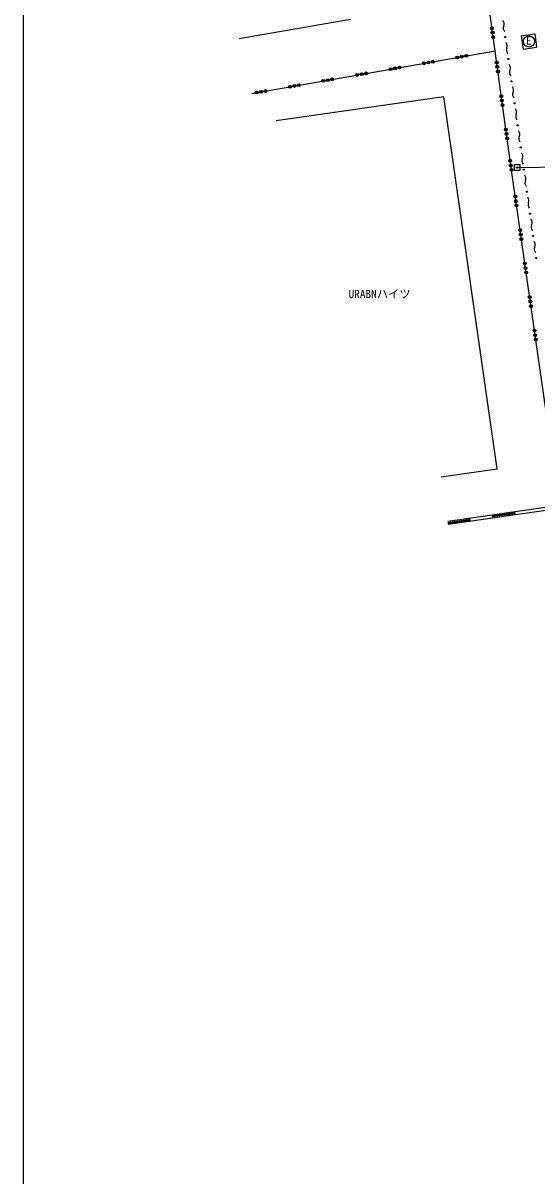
# Model space of a CAD drawing. Units: millimetres, scale not verified. Extents: x -100125 to 100125, y -69250 to 69250.
# Drawn here: x -100125 to -77389, y -35496 to 15577 of the extents above; entities that cross this region are included whole.
import ezdxf
from ezdxf.enums import TextEntityAlignment as Align

# ---------------------------------------------------------------- set-up
doc = ezdxf.new("R2010")
doc.units = ezdxf.units.MM
doc.header["$LTSCALE"] = 250
doc.linetypes.add('LONG_CHAIN', pattern=[21, 18, -1, 1, -1])
for name, color, linetype in [('0-0_レイヤ15', 6, 'LONG_CHAIN'), ('1-1_計画', 3, 'Continuous'), ('1-2_現況白抜', 2, 'Continuous')]:
    doc.layers.add(name, color=color, linetype=linetype)
doc.styles.add('ＭＳ ゴシック', font='')
doc.styles.get('ＭＳ ゴシック').set_extended_font_data('MS Gothic')

msp = doc.modelspace()

# ---------------------------------------------------------------- linework, layer by layer
at = {"layer": '0-0_レイヤ15', "linetype": 'Continuous'}
msp.add_lwpolyline([(100125, 69250), (-100125, 69250), (-100125, -69250)], dxfattribs=at)
at = {"layer": '1-1_計画'}
for p, q in [((-78396.2, 9305.6), (-78146.2, 9308)), ((-78270, 9181.8), (-69234.4, 9267.1)), ((-78146.2, 9308), (-78143.9, 9058))]:
    msp.add_line(p, q, dxfattribs=at)
msp.add_lwpolyline([(-78396.2, 9305.6), (-78393.9, 9055.6), (-78143.9, 9058)], dxfattribs=at)
msp.add_circle((-78270, 9181.8), 30, dxfattribs=at)
at = {"layer": '1-2_現況白抜'}
for p, q in [((-78544, 9270.9), (-80315.4, 22214.5)), ((-90557.9, 14892.6), (-85633, 15755.9)), ((-79374.2, 15355.6), (-79379.2, 15355.6)), ((-79376.7, 15358.1), (-79376.7, 15353.1)), ((-79347.1, 15157.5), (-79352.1, 15157.5)), ((-79349.6, 15160), (-79349.6, 15155)), ((-79320, 14959.3), (-79325, 14959.3)), ((-79322.5, 14961.8), (-79322.5, 14956.8)), ((-78789.9, 14958), (-78794.9, 14958)), ((-78792.4, 14960.5), (-78792.4, 14955.5)), ((-78081.7, 15017.5), (-77487.8, 15102.6)), ((-78080.9, 15017.6), (-77997.5, 14423.4)), ((-77486.9, 15102.7), (-77403.6, 14508.5)), ((-89998, 12461.2), (-79238.7, 14347.3)), ((-77996.7, 14423.5), (-77402.7, 14508.6)), ((-82382.6, 13795.7), (-82387.6, 13795.7)), ((-82385.1, 13798.2), (-82385.1, 13793.2)), ((-82185.5, 13830.3), (-82190.5, 13830.3)), ((-82188, 13832.8), (-82188, 13827.8)), ((-81988.5, 13864.8), (-81993.5, 13864.8)), ((-81991, 13867.3), (-81991, 13862.3)), ((-80904.5, 14054.8), (-80909.5, 14054.8)), ((-80907, 14057.3), (-80907, 14052.3)), ((-80707.5, 14089.4), (-80712.5, 14089.4)), ((-80710, 14091.9), (-80710, 14086.9)), ((-80510.4, 14123.9), (-80515.4, 14123.9)), ((-80512.9, 14126.4), (-80512.9, 14121.4)), ((-79166, 13834), (-79171, 13834)), ((-79168.5, 13836.5), (-79168.5, 13831.5)), ((-78652.9, 13981.4), (-78657.9, 13981.4)), ((-78655.4, 13983.9), (-78655.4, 13978.9)), ((-85341.3, 13280), (-85341.3, 13275)), ((-85141.7, 13312), (-85146.7, 13312)), ((-85144.2, 13314.5), (-85144.2, 13309.5)), ((-84944.6, 13346.6), (-84949.6, 13346.6)), ((-84947.1, 13349.1), (-84947.1, 13344.1)), ((-83860.7, 13536.6), (-83865.7, 13536.6)), ((-83863.2, 13539.1), (-83863.2, 13534.1)), ((-83663.6, 13571.2), (-83668.6, 13571.2)), ((-83666.1, 13573.7), (-83666.1, 13568.7)), ((-83466.5, 13605.7), (-83471.5, 13605.7)), ((-83469, 13608.2), (-83469, 13603.2)), ((-79138.8, 13635.6), (-79143.8, 13635.6)), ((-79138.8, 13635.6), (-79143.8, 13635.6)), ((-79141.3, 13638.1), (-79141.3, 13633.1)), ((-79141.3, 13638.1), (-79141.3, 13633.1)), ((-79111.7, 13437.6), (-79116.7, 13437.6)), ((-79114.2, 13440.1), (-79114.2, 13435.1)), ((-88117.8, 12790.3), (-88122.8, 12790.3)), ((-88120.3, 12792.8), (-88120.3, 12787.8)), ((-87920.8, 12824.9), (-87925.8, 12824.9)), ((-87923.3, 12827.4), (-87923.3, 12822.4)), ((-86837.2, 13014.8), (-86842.2, 13014.8)), ((-86839.7, 13017.3), (-86839.7, 13012.3)), ((-86640.2, 13049.3), (-86645.2, 13049.3)), ((-86642.7, 13051.8), (-86642.7, 13046.8)), ((-86443.2, 13083.9), (-86448.2, 13083.9)), ((-86445.7, 13086.4), (-86445.7, 13081.4)), ((-85338.8, 13277.5), (-85343.8, 13277.5)), ((-78515, 12998.5), (-78520, 12998.5)), ((-78517.5, 13001), (-78517.5, 12996)), ((-89787.7, 12497.6), (-89792.7, 12497.6)), ((-89790.2, 12500.1), (-89790.2, 12495.1)), ((-89595.4, 12531.3), (-89600.4, 12531.3)), ((-89597.9, 12533.8), (-89597.9, 12528.8)), ((-89393.7, 12566.7), (-89398.7, 12566.7)), ((-89396.2, 12569.2), (-89396.2, 12564.2)), ((-81504.1, 12304.7), (-88928.3, 11241)), ((-88314.8, 12755.8), (-88319.8, 12755.8)), ((-88317.3, 12758.3), (-88317.3, 12753.3)), ((-79144.5, -4165.4), (-81504.1, 12304.7)), ((-78961.9, 12343.2), (-78966.9, 12343.2)), ((-78964.4, 12345.7), (-78964.4, 12340.7)), ((-78935.4, 12149.4), (-78940.4, 12149.4)), ((-78935.4, 12149.4), (-78940.4, 12149.4)), ((-78937.9, 12151.9), (-78937.9, 12146.9)), ((-78937.9, 12151.9), (-78937.9, 12146.9)), ((-78907.7, 11946.9), (-78912.7, 11946.9)), ((-78910.2, 11949.4), (-78910.2, 11944.4)), ((-78377.4, 12017.6), (-78382.4, 12017.6)), ((-78379.9, 12020.1), (-78379.9, 12015.1)), ((-78759.2, 10861.7), (-78764.2, 10861.7)), ((-78761.7, 10864.2), (-78761.7, 10859.2)), ((-78241.1, 11045.9), (-78246.1, 11045.9)), ((-78243.6, 11048.4), (-78243.6, 11043.4)), ((-78732, 10663.2), (-78737, 10663.2)), ((-78732, 10663.2), (-78737, 10663.2)), ((-78734.5, 10665.7), (-78734.5, 10660.7)), ((-78734.5, 10665.7), (-78734.5, 10660.7)), ((-78704.9, 10465.4), (-78709.9, 10465.4)), ((-78707.4, 10467.9), (-78707.4, 10462.9)), ((-78103.7, 10066.4), (-78108.7, 10066.4)), ((-78106.2, 10068.9), (-78106.2, 10063.9)), ((-78569.7, 9477.2), (-78574.7, 9477.2)), ((-78572.2, 9479.7), (-78572.2, 9474.7)), ((-78541.5, 9270.9), (-78546.5, 9270.9)), ((-78541.5, 9270.9), (-78546.5, 9270.9)), ((-78544, 9273.4), (-78544, 9268.4)), ((-78544, 9273.4), (-78544, 9268.4)), ((-76403.8, -5667.2), (-78544, 9270.9)), ((-78514.2, 9080.5), (-78519.2, 9080.5)), ((-78516.7, 9083), (-78516.7, 9078)), ((-77965.7, 9083), (-77970.7, 9083)), ((-77968.2, 9085.5), (-77968.2, 9080.5)), ((-78343.7, 7890.2), (-78348.7, 7890.2)), ((-78346.2, 7892.7), (-78346.2, 7887.7)), ((-78315.3, 7692.2), (-78320.3, 7692.2)), ((-78315.3, 7692.2), (-78320.3, 7692.2)), ((-78317.8, 7694.7), (-78317.8, 7689.7)), ((-78317.8, 7694.7), (-78317.8, 7689.7)), ((-77828.7, 8106.5), (-77833.7, 8106.5)), ((-77831.2, 8109), (-77831.2, 8104)), ((-78286.9, 7494.3), (-78291.9, 7494.3)), ((-78289.4, 7496.8), (-78289.4, 7491.8)), ((-77691.8, 7130.4), (-77696.8, 7130.4)), ((-77694.3, 7132.9), (-77694.3, 7127.9)), ((-78130.9, 6405.4), (-78135.9, 6405.4)), ((-78133.4, 6407.9), (-78133.4, 6402.9)), ((-78102.6, 6207.4), (-78107.6, 6207.4)), ((-78102.6, 6207.4), (-78107.6, 6207.4)), ((-78105.1, 6209.9), (-78105.1, 6204.9)), ((-78105.1, 6209.9), (-78105.1, 6204.9)), ((-77554, 6148), (-77559, 6148)), ((-77556.5, 6150.5), (-77556.5, 6145.5)), ((-78074.2, 6009.4), (-78079.2, 6009.4)), ((-78076.7, 6011.9), (-78076.7, 6006.9)), ((-77416.4, 5167.5), (-77421.4, 5167.5)), ((-77418.9, 5170), (-77418.9, 5165)), ((-77918.2, 4920.5), (-77923.2, 4920.5)), ((-77920.7, 4923), (-77920.7, 4918)), ((-77889.8, 4722.6), (-77894.8, 4722.6)), ((-77889.8, 4722.6), (-77894.8, 4722.6)), ((-77892.3, 4725.1), (-77892.3, 4720.1)), ((-77892.3, 4725.1), (-77892.3, 4720.1)), ((-77861.5, 4524.6), (-77866.5, 4524.6)), ((-77864, 4527.1), (-77864, 4522.1)), ((-77705.5, 3435.7), (-77710.5, 3435.7)), ((-77708, 3438.2), (-77708, 3433.2)), ((-77677.1, 3237.7), (-77682.1, 3237.7)), ((-77677.1, 3237.7), (-77682.1, 3237.7)), ((-77679.6, 3240.2), (-77679.6, 3235.2)), ((-77679.6, 3240.2), (-77679.6, 3235.2)), ((-77648.7, 3039.8), (-77653.7, 3039.8)), ((-77651.2, 3042.3), (-77651.2, 3037.3)), ((-77492.7, 1950.9), (-77497.7, 1950.9)), ((-77495.2, 1953.4), (-77495.2, 1948.4)), ((-77464.4, 1752.9), (-77469.4, 1752.9)), ((-77464.4, 1752.9), (-77469.4, 1752.9)), ((-77466.9, 1755.4), (-77466.9, 1750.4)), ((-77466.9, 1755.4), (-77466.9, 1750.4)), ((-77436, 1554.9), (-77441, 1554.9)), ((-77438.5, 1557.4), (-77438.5, 1552.4)), ((-81619.2, -4520), (-79144.5, -4165.4)), ((-76393.9, -5791.8), (-81335.5, -6499.8)), ((-81317.8, -6623.5), (-76376.1, -5915.5)), ((-78367.8, -6116.5), (-79357.6, -6258.3)), ((-78373.6, -6075.4), (-78355.9, -6199.2)), ((-81329.2, -6544.3), (-80347, -6403.6)), ((-81323.5, -6583.9), (-80341.4, -6443.2)), ((-80335.7, -6482.8), (-80353.4, -6359.1)), ((-79363.5, -6217.3), (-79345.8, -6341)), ((-78361.4, -6160.6), (-79351.3, -6302.4))]:
    msp.add_line(p, q, dxfattribs=at)
for centre, radius in [((-79376.7, 15355.6), 62.5), ((-79376.7, 15355.6), 42.5), ((-79376.7, 15355.6), 22.5), ((-79349.6, 15157.5), 62.5), ((-79349.6, 15157.5), 42.5), ((-79322.5, 14959.3), 62.5), ((-79349.6, 15157.5), 22.5), ((-79322.5, 14959.3), 42.5), ((-79322.5, 14959.3), 22.5), ((-78792.4, 14958), 25), ((-78792.4, 14958), 17), ((-78787.4, 14959.3), 18.8), ((-78792.4, 14958), 9), ((-77742.3, 14763.5), 250), ((-82385.1, 13795.7), 62.5), ((-82385.1, 13795.7), 42.5), ((-82385.1, 13795.7), 22.5), ((-82188, 13830.3), 62.5), ((-82188, 13830.3), 42.5), ((-82188, 13830.3), 22.5), ((-81991, 13864.8), 62.5), ((-81991, 13864.8), 42.5), ((-81991, 13864.8), 22.5), ((-80907, 14054.8), 62.5), ((-80907, 14054.8), 42.5), ((-80907, 14054.8), 22.5), ((-80710, 14089.4), 62.5), ((-80710, 14089.4), 42.5), ((-80710, 14089.4), 22.5), ((-80512.9, 14123.9), 62.5), ((-80512.9, 14123.9), 42.5), ((-80512.9, 14123.9), 22.5), ((-79168.5, 13834), 62.5), ((-79168.5, 13834), 42.5), ((-79168.5, 13834), 22.5), ((-78655.4, 13981.4), 25), ((-78655.4, 13981.4), 17), ((-78650.3, 13980.4), 18.8), ((-78655.4, 13981.4), 9), ((-85341.3, 13277.5), 62.5), ((-85341.3, 13277.5), 42.5), ((-85341.3, 13277.5), 22.5), ((-85144.2, 13312), 62.5), ((-85144.2, 13312), 42.5), ((-85144.2, 13312), 22.5), ((-84947.1, 13346.6), 62.5), ((-84947.1, 13346.6), 42.5), ((-84947.1, 13346.6), 22.5), ((-83863.2, 13536.6), 62.5), ((-83863.2, 13536.6), 42.5), ((-83863.2, 13536.6), 22.5), ((-83666.1, 13571.2), 62.5), ((-83666.1, 13571.2), 42.5), ((-83666.1, 13571.2), 22.5), ((-83469, 13605.7), 62.5), ((-83469, 13605.7), 42.5), ((-83469, 13605.7), 22.5), ((-79141.3, 13635.6), 62.5), ((-79141.3, 13635.6), 42.5), ((-79141.3, 13635.6), 37.5), ((-79114.2, 13437.6), 62.5), ((-79141.3, 13635.6), 25.5), ((-79141.3, 13635.6), 22.5), ((-79114.2, 13437.6), 42.5), ((-79141.3, 13635.6), 13.5), ((-79114.2, 13437.6), 22.5), ((-88317.3, 12755.8), 62.5), ((-88317.3, 12755.8), 42.5), ((-88317.3, 12755.8), 22.5), ((-88120.3, 12790.3), 62.5), ((-88120.3, 12790.3), 42.5), ((-88120.3, 12790.3), 22.5), ((-87923.3, 12824.9), 62.5), ((-87923.3, 12824.9), 42.5), ((-87923.3, 12824.9), 22.5), ((-86839.7, 13014.8), 62.5), ((-86839.7, 13014.8), 42.5), ((-86839.7, 13014.8), 22.5), ((-86642.7, 13049.3), 62.5), ((-86642.7, 13049.3), 42.5), ((-86642.7, 13049.3), 22.5), ((-86445.7, 13083.9), 62.5), ((-86445.7, 13083.9), 42.5), ((-86445.7, 13083.9), 22.5), ((-78517.5, 12998.5), 25), ((-78517.5, 12998.5), 17), ((-78513.2, 13001.5), 18.8), ((-78517.5, 12998.5), 9), ((-89790.2, 12497.6), 62.5), ((-89790.2, 12497.6), 42.5), ((-89790.2, 12497.6), 22.5), ((-89597.9, 12531.3), 62.5), ((-89597.9, 12531.3), 42.5), ((-89597.9, 12531.3), 22.5), ((-89396.2, 12566.7), 62.5), ((-89396.2, 12566.7), 42.5), ((-89396.2, 12566.7), 22.5), ((-78964.4, 12343.2), 62.5), ((-78964.4, 12343.2), 42.5), ((-78964.4, 12343.2), 22.5), ((-78937.9, 12149.4), 62.5), ((-78937.9, 12149.4), 42.5), ((-78937.9, 12149.4), 37.5), ((-78910.2, 11946.9), 62.5), ((-78937.9, 12149.4), 25.5), ((-78937.9, 12149.4), 22.5), ((-78910.2, 11946.9), 42.5), ((-78937.9, 12149.4), 13.5), ((-78910.2, 11946.9), 22.5), ((-78379.9, 12017.6), 25), ((-78379.9, 12017.6), 17), ((-78376.1, 12022.6), 18.8), ((-78379.9, 12017.6), 9), ((-78761.7, 10861.7), 62.5), ((-78761.7, 10861.7), 42.5), ((-78734.5, 10663.2), 62.5), ((-78761.7, 10861.7), 22.5), ((-78243.6, 11045.9), 25), ((-78243.6, 11045.9), 17), ((-78239, 11043.7), 18.8), ((-78243.6, 11045.9), 9), ((-78734.5, 10663.2), 42.5), ((-78734.5, 10663.2), 37.5), ((-78707.4, 10465.4), 62.5), ((-78734.5, 10663.2), 25.5), ((-78734.5, 10663.2), 22.5), ((-78707.4, 10465.4), 42.5), ((-78734.5, 10663.2), 13.5), ((-78707.4, 10465.4), 22.5), ((-78106.2, 10066.4), 25), ((-78106.2, 10066.4), 17), ((-78102, 10064.8), 18.8), ((-78106.2, 10066.4), 9), ((-78572.2, 9477.2), 62.5), ((-78572.2, 9477.2), 42.5), ((-78544, 9270.9), 62.5), ((-78572.2, 9477.2), 22.5), ((-78544, 9270.9), 42.5), ((-78544, 9270.9), 37.5), ((-78544, 9270.9), 25.5), ((-78544, 9270.9), 22.5), ((-78544, 9270.9), 13.5), ((-78516.7, 9080.5), 62.5), ((-78516.7, 9080.5), 42.5), ((-78516.7, 9080.5), 22.5), ((-77968.2, 9083), 25), ((-77968.2, 9083), 17), ((-77964.9, 9085.9), 18.8), ((-77968.2, 9083), 9), ((-78346.2, 7890.2), 62.5), ((-78346.2, 7890.2), 42.5), ((-78317.8, 7692.2), 62.5), ((-78346.2, 7890.2), 22.5), ((-78317.8, 7692.2), 42.5), ((-78317.8, 7692.2), 37.5), ((-78317.8, 7692.2), 25.5), ((-78317.8, 7692.2), 22.5), ((-78317.8, 7692.2), 13.5), ((-77831.2, 8106.5), 25), ((-77831.2, 8106.5), 17), ((-77827.8, 8107), 18.8), ((-77831.2, 8106.5), 9), ((-78289.4, 7494.3), 62.5), ((-78289.4, 7494.3), 42.5), ((-78289.4, 7494.3), 22.5), ((-77694.3, 7130.4), 25), ((-77694.3, 7130.4), 17), ((-77690.7, 7128.1), 18.8), ((-77694.3, 7130.4), 9), ((-78133.4, 6405.4), 62.5), ((-78133.4, 6405.4), 42.5), ((-78105.1, 6207.4), 62.5), ((-78133.4, 6405.4), 22.5), ((-78105.1, 6207.4), 42.5), ((-78105.1, 6207.4), 37.5), ((-78105.1, 6207.4), 25.5), ((-78105.1, 6207.4), 22.5), ((-78105.1, 6207.4), 13.5), ((-77556.5, 6148), 25), ((-77556.5, 6148), 17), ((-77553.6, 6149.2), 18.8), ((-77556.5, 6148), 9), ((-78076.7, 6009.4), 62.5), ((-78076.7, 6009.4), 42.5), ((-78076.7, 6009.4), 22.5), ((-77418.9, 5167.5), 25), ((-77418.9, 5167.5), 17), ((-77416.5, 5170.3), 18.8), ((-77418.9, 5167.5), 9), ((-77920.7, 4920.5), 62.5), ((-77920.7, 4920.5), 42.5), ((-77892.3, 4722.6), 62.5), ((-77920.7, 4920.5), 22.5), ((-77892.3, 4722.6), 42.5), ((-77892.3, 4722.6), 37.5), ((-77892.3, 4722.6), 25.5), ((-77892.3, 4722.6), 22.5), ((-77892.3, 4722.6), 13.5), ((-77864, 4524.6), 62.5), ((-77864, 4524.6), 42.5), ((-77864, 4524.6), 22.5), ((-77708, 3435.7), 62.5), ((-77708, 3435.7), 42.5), ((-77679.6, 3237.7), 62.5), ((-77708, 3435.7), 22.5), ((-77679.6, 3237.7), 42.5), ((-77679.6, 3237.7), 37.5), ((-77651.2, 3039.8), 62.5), ((-77679.6, 3237.7), 25.5), ((-77679.6, 3237.7), 22.5), ((-77651.2, 3039.8), 42.5), ((-77679.6, 3237.7), 13.5), ((-77651.2, 3039.8), 22.5), ((-77495.2, 1950.9), 62.5), ((-77495.2, 1950.9), 42.5), ((-77466.9, 1752.9), 62.5), ((-77495.2, 1950.9), 22.5), ((-77466.9, 1752.9), 42.5), ((-77466.9, 1752.9), 37.5), ((-77438.5, 1554.9), 62.5), ((-77466.9, 1752.9), 25.5), ((-77466.9, 1752.9), 22.5), ((-77438.5, 1554.9), 42.5), ((-77466.9, 1752.9), 13.5), ((-77438.5, 1554.9), 22.5)]:
    msp.add_circle(centre, radius, dxfattribs=at)
for centre, start, end in [((-79056.1, 15545.5), 334.20469, 41.73958), ((-78655.8, 15352), 154.20522, 221.73775), ((-78919, 14566.6), 334.20522, 41.73775), ((-78518.7, 14373.1), 154.20513, 221.738), ((-78781.9, 13587.7), 334.20513, 41.738), ((-78381.6, 13394.2), 154.20522, 221.73775), ((-78644.8, 12608.8), 334.20522, 41.73775), ((-78244.5, 12415.3), 154.20513, 221.738), ((-78507.7, 11629.9), 334.20522, 41.73775), ((-78107.4, 11436.4), 154.20522, 221.73775), ((-78370.6, 10651), 334.20513, 41.738), ((-77970.3, 10457.5), 154.20522, 221.73775), ((-78233.6, 9672.1), 334.20522, 41.73775), ((-77833.3, 9478.6), 154.20469, 221.73958), ((-78096.5, 8693.2), 334.20513, 41.738), ((-77696.2, 8499.7), 154.20478, 221.73933), ((-77959.4, 7714.3), 334.20513, 41.738), ((-77559.1, 7520.8), 154.20689, 221.73722), ((-77822.3, 6735.3), 334.20689, 41.73723), ((-77422, 6541.9), 154.20513, 221.738), ((-77685.2, 5756.4), 334.20469, 41.73958), ((-77284.9, 5563), 154.20522, 221.73775)]:
    msp.add_arc(centre, 222.3, start, end, dxfattribs=at)

# ---------------------------------------------------------------- texts
at = {"layer": '1-2_現況白抜', "color": 7, "style": 'ＭＳ ゴシック'}
for s, p in [('E', (-77872.2, 14510.9)), ('URABNハイツ', (-85723.7, 3281.7))]:
    msp.add_text(s, height=366.6, dxfattribs=at).set_placement(p, align=Align.BOTTOM_LEFT)

doc.saveas('drawing.dxf')
